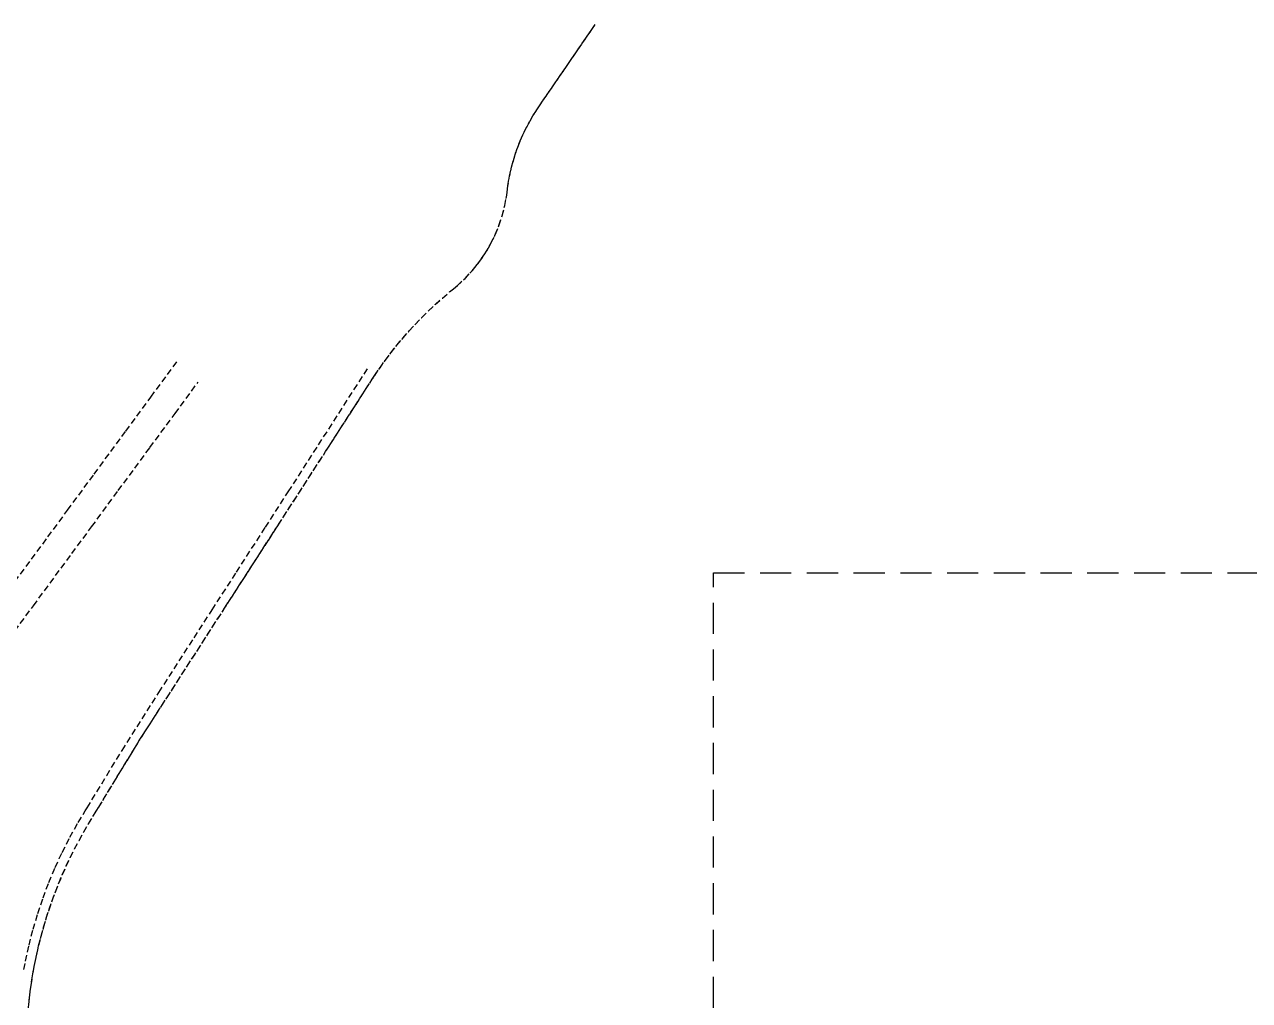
# Model space of a CAD drawing. Header units: millimetres. Extents: x 832728086 to 834530684, y 817551485 to 818349469.
# Drawn here: x 834150114 to 834274941, y 818044770 to 818144213 of the extents above; entities that cross this region are included whole.
import ezdxf

# ---------------------------------------------------------------- set-up
doc = ezdxf.new("R2010")
doc.units = ezdxf.units.MM
doc.header["$LTSCALE"] = 100
doc.linetypes.add('Hidden', pattern=[9.525, 6.35, -3.175])
doc.layers.add('+C-160', color=160, linetype='Hidden')

# ---------------------------------------------------------------- blocks, each defined once
blk = doc.blocks.new('A$C062A3D83')
at = {"layer": '+C-160', "ltscale": 5}
for p, q in [((-103017, 83072), (122242, 83072)), ((-103017, -132688), (-103017, 83072))]:
    blk.add_line(p, q, dxfattribs=at)
at = {"layer": '+C-160', "elevation": 5715, "flags": 128}
blk.add_lwpolyline([(-63887, 25332), (-67894, 22318), (-68148, 22139), (-70596, 20405), (-71412, 19828), (-72228, 19250), (-75493, 16938), (-76309, 16360), (-83654, 11159), (-84470, 10581), (-85286, 10003), (-90182, 6536), (-90998, 5958), (-91815, 5380), (-92631, 4802), (-93447, 4224), (-99160, 179), (-99976, -399), (-100528, -790), (-100809, -1002), (-102426, -2218), (-103196, -2784), (-103996, -3345), (-104809, -3889), (-105633, -4415), (-106469, -4922), (-107316, -5411), (-108173, -5880), (-109041, -6331), (-109919, -6762), (-110806, -7173), (-111702, -7565), (-112606, -7936), (-113519, -8288), (-114439, -8619), (-115366, -8929), (-116300, -9219), (-117240, -9488), (-118185, -9736), (-119136, -9963), (-120092, -10169), (-121052, -10354), (-122016, -10517), (-122984, -10658), (-123954, -10779), (-124927, -10877), (-125902, -10954), (-126878, -11009), (-127855, -11043), (-128833, -11055), (-129811, -11045), (-130788, -11013), (-131764, -10960), (-132739, -10885), (-133712, -10788), (-134682, -10670), (-135650, -10530), (-136615, -10369), (-137575, -10186), (-138531, -9982), (-139483, -9757), (-140429, -9511), (-141370, -9243), (-142304, -8955), (-143232, -8647), (-144152, -8317), (-145065, -7968), (-145971, -7598), (-146867, -7208), (-147358, -6985), (-147755, -6798), (-148633, -6369), (-149502, -5920), (-150361, -5452), (-151209, -4965), (-152045, -4460), (-152871, -3936), (-153685, -3393), (-154486, -2833), (-155275, -2255), (-156050, -1660), (-156812, -1048), (-157561, -418), (-158295, 227), (-159015, 889), (-159720, 1567), (-160409, 2260), (-161083, 2968), (-161742, 3691), (-162384, 4429), (-163009, 5180), (-163617, 5946), (-164209, 6724), (-164783, 7516), (-165339, 8320), (-165877, 9136), (-166397, 9964), (-166898, 10804), (-167381, 11654), (-167845, 12515), (-168289, 13386), (-168714, 14267), (-169119, 15156), (-169504, 16055), (-169870, 16962), (-170215, 17877), (-170539, 18799), (-170843, 19728), (-171127, 20664), (-171389, 21606), (-171631, 22554), (-171851, 23506), (-172050, 24463), (-172228, 25425), (-172384, 26390), (-172519, 27358), (-172633, 28330), (-172724, 29303), (-172799, 30356), (-172880, 31290), (-172943, 32266), (-172985, 33243), (-173006, 34221), (-173005, 35199), (-172983, 36177), (-172939, 37154), (-172874, 38130), (-172787, 39104), (-172679, 40076), (-172550, 41045), (-172399, 42011), (-172227, 42974), (-172034, 43933), (-171820, 44887), (-171776, 45073), (-171585, 45837), (-171330, 46781), (-171053, 47719), (-170756, 48651), (-170439, 49576), (-170101, 50494), (-169744, 51404), (-169366, 52306), (-168969, 53200), (-168552, 54084), (-168115, 54960), (-167660, 55825), (-167186, 56680), (-166693, 57525), (-166181, 58359), (-166019, 58615), (-165649, 59222), (-164088, 61783), (-163567, 62637), (-163047, 63491), (-162526, 64345), (-162005, 65199), (-161485, 66052), (-161398, 66196), (-160960, 66874), (-160418, 67714), (-159876, 68554), (-159334, 69395), (-158792, 70235), (-158250, 71075), (-152830, 79479), (-147410, 87883), (-142532, 95446), (-137777, 102818), (-137656, 103004), (-137113, 103814), (-136550, 104610), (-135966, 105391), (-135364, 106158), (-134743, 106909), (-134103, 107645), (-134010, 107748), (-133445, 108364), (-132769, 109067), (-132075, 109752), (-131365, 110420), (-130638, 111070), (-129896, 111702), (-129508, 112019), (-129109, 112353), (-128325, 113083), (-127595, 113867), (-126923, 114702), (-126312, 115582), (-125766, 116503), (-125287, 117461), (-124877, 118451), (-124539, 119468), (-124275, 120506), (-124085, 121560), (-123957, 122549), (-123796, 123485), (-123589, 124412), (-123336, 125328), (-123037, 126230), (-122952, 126463), (-122694, 127115), (-122307, 127983), (-121877, 128830), (-121405, 129654), (-120893, 130454), (-119200, 132923), (-118634, 133747), (-118068, 134572), (-117502, 135396), (-115062, 138953)], dxfattribs=at)
at = {"layer": '+C-160'}
for points in [[(-172787, 39104, 4519), (-172679, 40076, 4531), (-172550, 41045, 4543), (-172399, 42011, 4555), (-172227, 42974, 4567), (-172034, 43933, 4579), (-171820, 44887, 4591), (-171776, 45073, 4594), (-171585, 45837, 4603), (-171330, 46781, 4615), (-171053, 47719, 4627), (-170756, 48651, 4639), (-170439, 49576, 4651), (-170101, 50494, 4663), (-169744, 51404, 4675), (-169366, 52306, 4687), (-168969, 53200, 4698), (-168552, 54084, 4714), (-168115, 54960, 4737), (-167660, 55825, 4756), (-167186, 56680, 4779), (-166693, 57525, 4800), (-166181, 58359, 4821), (-166019, 58615, 4828), (-165649, 59222, 4842), (-164088, 61783, 4902), (-163567, 62637, 4922), (-163047, 63491, 4942), (-162526, 64345, 4961), (-162005, 65199, 4982), (-161485, 66052, 5001), (-161398, 66196, 5005), (-160960, 66874, 5020), (-160418, 67714, 5039), (-159876, 68554, 5058), (-159334, 69395, 5076), (-158792, 70235, 5094), (-158250, 71075, 5108), (-152830, 79479, 5218), (-147410, 87883, 5327), (-142532, 95446, 5425), (-137777, 102818, 5521), (-137656, 103004, 5523), (-137113, 103814, 5546), (-136550, 104610, 5582), (-135966, 105391, 5613), (-135364, 106158, 5645), (-134743, 106909, 5685), (-134103, 107645, 5714), (-134010, 107748, 5720), (-133445, 108364, 5753), (-132769, 109067, 5821), (-132075, 109752, 5847), (-131365, 110420, 5856), (-130638, 111070, 5865), (-129896, 111702, 5874), (-129508, 112019, 5878), (-129109, 112353, 5882), (-128325, 113083, 5890), (-127595, 113867, 5896), (-126923, 114702, 5903), (-126312, 115582, 5909), (-125766, 116503, 5914), (-125287, 117461, 5918), (-124877, 118451, 5922), (-124539, 119468, 5925), (-124275, 120506, 5927), (-124085, 121560, 5928), (-123957, 122549, 5929), (-123796, 123485, 5930), (-123589, 124412, 5931), (-123336, 125328, 5930), (-123037, 126230, 5902), (-122952, 126463, 5882), (-122694, 127115, 5859), (-122307, 127983, 5849), (-121877, 128830, 5842), (-121405, 129654, 5831), (-120893, 130454, 5842), (-119200, 132923, 5902), (-118634, 133747, 5922), (-118068, 134572, 5942), (-117502, 135396, 5962), (-115062, 138953, 6048)], [(-174758, 81420, 0), (-170833, 86747, 0), (-168824, 89474, 0), (-166114, 93151, 0), (-162889, 97528, 0), (-160332, 100998, 0), (-157574, 104741, 0)], [(-173275, 42666, 0), (-173115, 43511, 0), (-172760, 45142, 0), (-172344, 46762, 0), (-171868, 48367, 0), (-171333, 49957, 0), (-170739, 51527, 0), (-170087, 53077, 0), (-169683, 53963, 0), (-169377, 54604, 0), (-168590, 56145, 0), (-167745, 57657, 0), (-167022, 58844, 0), (-166841, 59139, 0), (-164838, 62426, 0), (-163271, 64996, 0), (-159520, 70906, 0), (-155933, 76467, 0), (-154097, 79314, 0), (-151621, 83152, 0), (-148674, 87721, 0), (-146338, 91344, 0), (-143251, 96129, 0), (-138341, 103764, 0), (-138281, 103856, 0)], [(-176503, 74125, 0), (-172310, 79730, 0), (-168384, 85058, 0), (-166375, 87785, 0), (-163666, 91461, 0), (-160440, 95839, 0), (-157883, 99309, 0), (-155530, 102503, 0)]]:
    blk.add_polyline3d(points, dxfattribs=at)
at = {"layer": '+C-160', "ltscale": 4}
blk.add_open_spline([(-72340, -33621), (-20541, 11966), (31258, 57553)], degree=2, dxfattribs=at)

msp = doc.modelspace()

# ---------------------------------------------------------------- block references
at = {"layer": '+C-160', "ltscale": 5}
msp.add_blockref('A$C062A3D83', (834323333.3128, 818005260.0327), dxfattribs=at)

doc.saveas('drawing.dxf')
